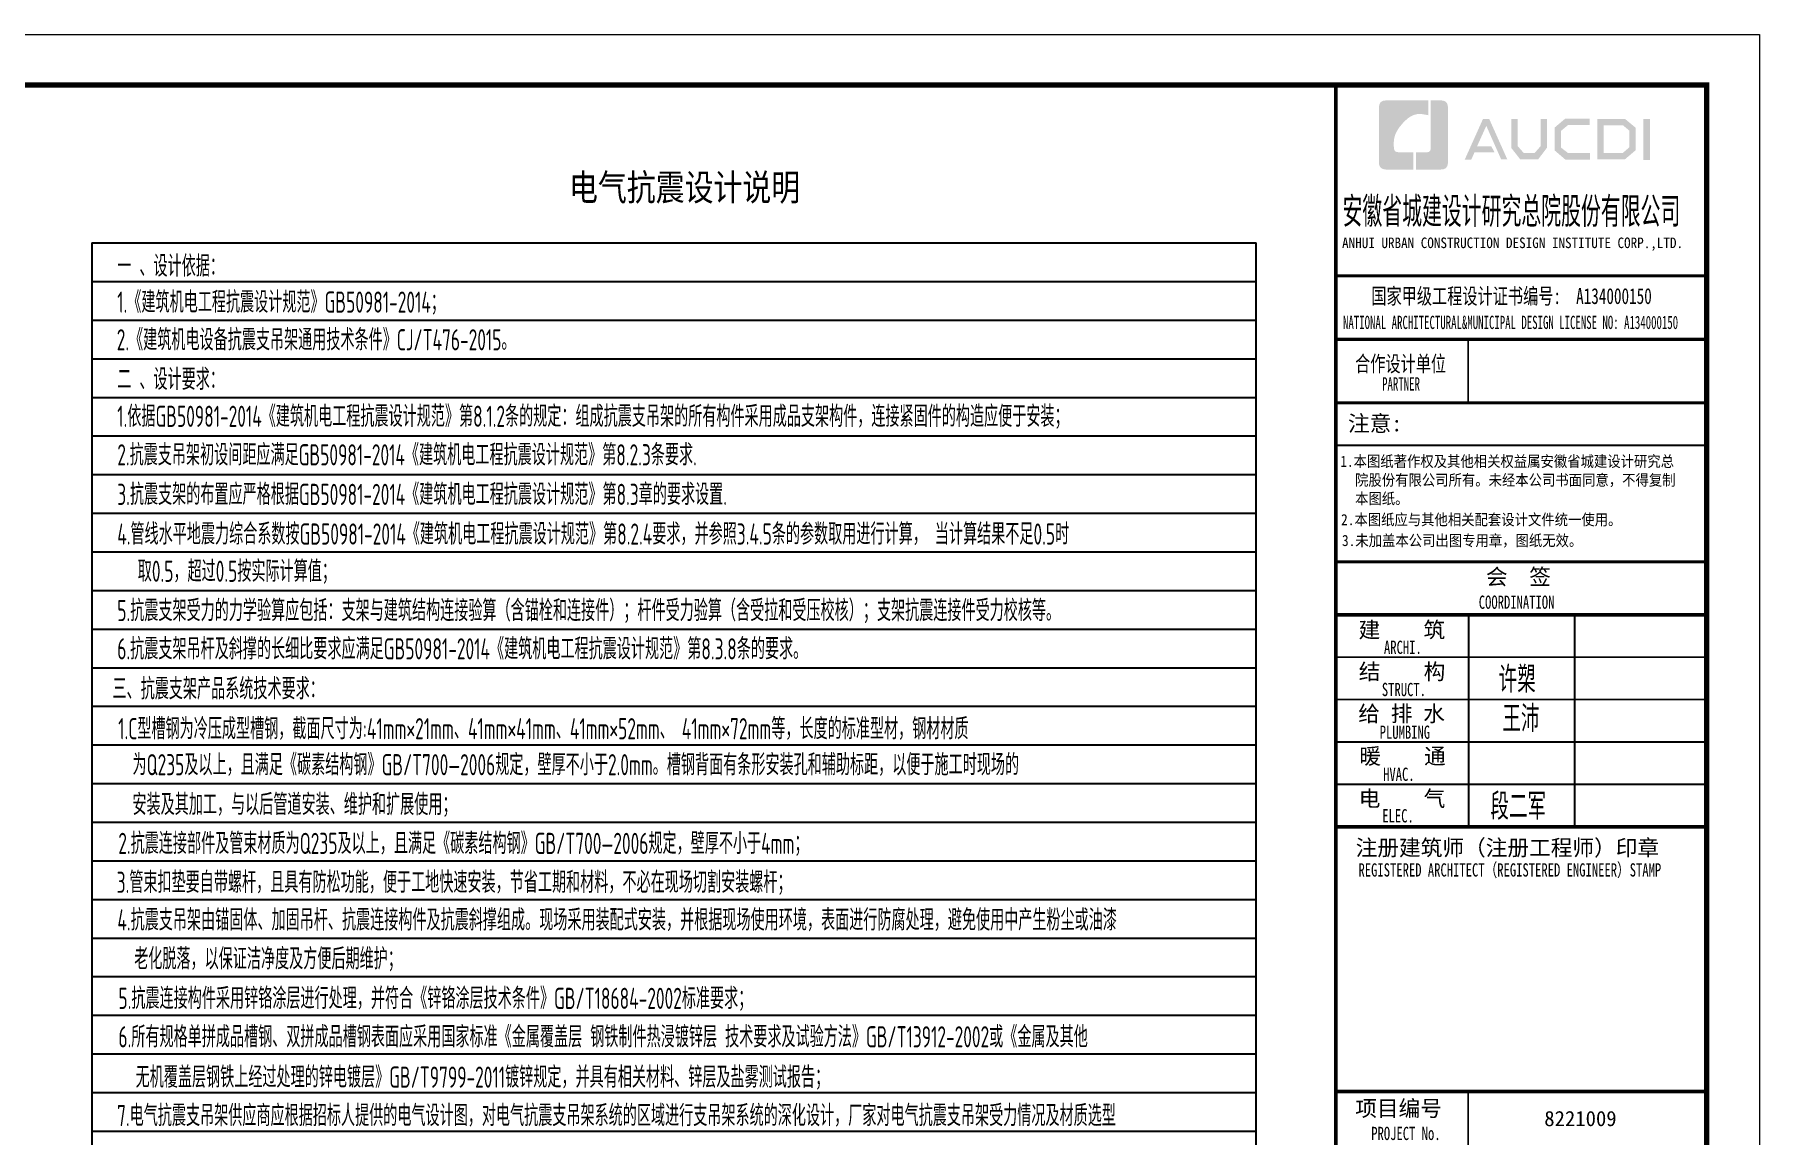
# Model space of a CAD drawing. Extents: x 5031545 to 5313844, y -886381 to -283477.
# Drawn here: x 5147777 to 5180343, y -687010 to -666227 of the extents above; entities that cross this region are included whole.
import ezdxf

# ---------------------------------------------------------------- set-up
doc = ezdxf.new("R2010")
doc.units = 0
doc.header["$LTSCALE"] = 1000
doc.header["$MEASUREMENT"] = 0
doc.layers.get('0').update_dxf_attribs({"linetype": 'CONTINUOUS'})
for name, color, linetype in [('PUB_TITLE', 4, 'CONTINUOUS'), ('TEL_TEXT', 7, 'CONTINUOUS'), ('图签文字', 4, 'CONTINUOUS')]:
    doc.layers.add(name, color=color, linetype=linetype)
doc.layers.add('图框', color=147, linetype='CONTINUOUS', lineweight=20)
doc.layers.add('图签', color=147, linetype='CONTINUOUS', lineweight=18)
doc.styles.add('HT', font='simhei.ttf')
doc.styles.add('ICDA-STYLE2', font='simhei.ttf', dxfattribs={"width": 0.8})
doc.styles.add('TSSD_Dimension', font='gbenor.shx', dxfattribs={"width": 0.7, "bigfont": 'tssdchn.shx'})
doc.styles.add('宋体', font='', dxfattribs={"height": 4})
doc.styles.add('建筑图签-1', font='simhei.ttf', dxfattribs={"width": 0.7})
doc.styles.add('建筑图签-2', font='TXT.shx', dxfattribs={"width": 0.5, "bigfont": 'HZTXT.shx'})
doc.styles.get('宋体').set_extended_font_data('SimSun')

# ---------------------------------------------------------------- blocks, each defined once
blk = doc.blocks.new('院标1')
h = blk.add_hatch(color=150)
h.dxf.hatch_style = 1
h.set_gradient(color1=(33, 113, 253), color2=(33, 113, 253), tint=1, name='INVCURVED')
edge = h.paths.add_edge_path()
edge.add_spline(control_points=[(116373, 648379), (116379, 648379), (116382, 648379), (116391, 648379), (116391, 648379), (116391, 648379), (116616, 648379), (116616, 648379), (116616, 648379), (116616, 648379), (116616, 648054), (116616, 648054), (116616, 648054), (116616, 648054), (116108, 648054), (116108, 648054), (116108, 648054), (116028, 648054), (115963, 648111), (115963, 648199), (115963, 648199), (115963, 648199), (115963, 649215), (115963, 649215), (115963, 649215), (115963, 649295), (116018, 649360), (116108, 649360), (116108, 649360), (116108, 649360), (116897, 649360), (116897, 649360), (116897, 649360), (116897, 649360), (116897, 649080), (116897, 649080), (116897, 649080), (116897, 649080), (116566, 649140), (116356, 648859), (116356, 648859), (116245, 648719), (116240, 648545), (116247, 648466), (116247, 648466), (116254, 648386), (116247, 648466), (116247, 648466), (116247, 648466), (116247, 648466), (116258, 648374), (116373, 648379)], knot_values=[0, 0, 0, 0, 0.071429, 0.071429, 0.071429, 0.107143, 0.142857, 0.142857, 0.142857, 0.178571, 0.214286, 0.214286, 0.214286, 0.25, 0.285714, 0.285714, 0.285714, 0.321429, 0.357143, 0.357143, 0.357143, 0.392857, 0.428571, 0.428571, 0.428571, 0.464286, 0.5, 0.5, 0.5, 0.535714, 0.571429, 0.571429, 0.571429, 0.607143, 0.642857, 0.642857, 0.642857, 0.678571, 0.714286, 0.714286, 0.714286, 0.75, 0.785714, 0.785714, 0.785714, 0.821429, 0.857143, 0.857143, 0.857143, 0.928571, 1, 1, 1, 1], degree=3, periodic=0)
h = blk.add_hatch(color=150)
h.dxf.hatch_style = 1
h.set_gradient(color1=(33, 113, 253), color2=(33, 113, 253), tint=1, name='INVCURVED')
edge = h.paths.add_edge_path()
edge.add_spline(control_points=[(117268, 649215), (117268, 649215), (117268, 648199), (117268, 648199), (117268, 648199), (117268, 648114), (117212, 648054), (117123, 648054), (117123, 648054), (117123, 648054), (116663, 648054), (116663, 648054), (116663, 648054), (116663, 648054), (116663, 648379), (116663, 648379), (116663, 648379), (116663, 648379), (116865, 648379), (116865, 648379), (116865, 648379), (116907, 648379), (116941, 648413), (116941, 648455), (116941, 648455), (116941, 648455), (116941, 649360), (116941, 649360), (116941, 649360), (116941, 649360), (117123, 649360), (117123, 649360), (117123, 649360), (117204, 649360), (117268, 649306), (117268, 649215)], knot_values=[0, 0, 0, 0, 0.1, 0.1, 0.1, 0.15, 0.2, 0.2, 0.2, 0.25, 0.3, 0.3, 0.3, 0.35, 0.4, 0.4, 0.4, 0.45, 0.5, 0.5, 0.5, 0.55, 0.6, 0.6, 0.6, 0.65, 0.7, 0.7, 0.7, 0.75, 0.8, 0.8, 0.8, 0.9, 1, 1, 1, 1], degree=3, periodic=0)
blk = doc.blocks.new('B2-2#-tq1')
at = {"layer": 'PUB_TITLE'}
h = blk.add_hatch(color=147, dxfattribs=at)
h.paths.add_polyline_path([(697553, 826313), (697679, 826313), (697679, 825542), (697553, 825542)])
h.paths.add_polyline_path([(696801, 826196), (696801, 825670), (697161, 825670), (697286, 825777), (697286, 826095), (697165, 826196)], flags=16)
h.paths.add_polyline_path([(696683, 826314), (696683, 825552), (697205, 825552), (697404, 825722), (697404, 826150), (697208, 826314)])
h.paths.add_polyline_path([(696540, 826318), (696540, 826202), (696133, 826202), (696000, 826091), (696000, 825772), (696133, 825669), (696542, 825669), (696542, 825548), (696078, 825548), (695876, 825722), (695876, 826150), (696074, 826318)])
h.paths.add_polyline_path([(695057, 826316), (695177, 826316), (695177, 825805), (695292, 825674), (695502, 825674), (695616, 825805), (695616, 826316), (695730, 826316), (695730, 825768), (695566, 825551), (695228, 825551), (695057, 825770)])
h.paths.add_polyline_path([(694525, 826315), (694642, 826315), (694984, 825550), (694868, 825550), (694587, 826184), (694412, 825796), (694683, 825796), (694744, 825681), (694363, 825681), (694304, 825548), (694181, 825548)])
at = {"layer": '图框'}
for p, q in [((691745, 823354), (698745, 823354)), ((691745, 823354), (698745, 823354)), ((691745, 822154), (698745, 822154))]:
    blk.add_line(p, q, dxfattribs=at)
for points, const_width in [([(691745, 786954), (691745, 826954)], 70), ([(691745, 823354), (698745, 823354)], 60), ([(691745, 822154), (698745, 822154)], 60), ([(691745, 822154), (698745, 822154)], 60), ([(694245, 822154), (694245, 820954)], 35), ([(691745, 820954), (698745, 820954)], 60), ([(691745, 820954), (698745, 820954)], 60), ([(691745, 820154), (698745, 820154)], 35), ([(691754, 817954), (698754, 817954)], 60), ([(691754, 816954), (698754, 816954)], 70), ([(691754, 816954), (698754, 816954)], 70), ([(694254, 816954), (694254, 812954)], 35), ([(696254, 816954), (696254, 812954)], 35), ([(691754, 816154), (698754, 816154)], 35), ([(691754, 815354), (698754, 815354)], 35), ([(691754, 814554), (698754, 814554)], 35), ([(691754, 813754), (698754, 813754)], 35), ([(691754, 812954), (698754, 812954)], 70), ([(691745, 807954), (698745, 807954)], 70), ([(691745, 807954), (698745, 807954)], 70), ([(694245, 803954), (694245, 807954)], 35)]:
    blk.add_lwpolyline(points, dxfattribs=dict(at, const_width=const_width))
blk.add_blockref('院标1', (576596, 177305))
at = {"layer": 'PUB_TITLE', "style": 'HT', "width": 0.88}
for s, p in [('1.本图纸著作权及其他相关权益属安徽省城建设计研究总', (691831, 819747)), ('院股份有限公司所有。未经本公司书面同意，不得复制', (692110, 819393)), ('本图纸。', (692110, 819043)), (' 2.本图纸应与其他相关配套设计文件统一使用。 ', (691720, 818646)), ('3.未加盖本公司出图专用章，图纸无效。', (691863, 818252))]:
    blk.add_text(s, height=210, dxfattribs=at).set_placement(p)
at = {"layer": '图签', "color": 154, "style": '宋体'}
blk.add_text('8221009', height=286.7, dxfattribs=at).set_placement((695682, 807302))
at = {"layer": '图签文字', "color": 7, "style": '建筑图签-1'}
for s, height, width, p in [('安徽省城建设计研究总院股份有限公司', 500, 0.55, (691873, 824331)), ('国家甲级工程设计证书编号:  A134000150', 300, 0.7, (692417, 822821)), ('合作设计单位', 300, 0.7, (692110, 821544))]:
    blk.add_text(s, height=height, dxfattribs=dict(at, width=width)).set_placement(p)
at = {"layer": '图签文字', "linetype": 'Continuous', "style": '建筑图签-1', "width": 0.91}
blk.add_text('ANHUI URBAN CONSTRUCTION DESIGN INSTITUTE CORP.,LTD.', height=200, dxfattribs=at).set_placement((691864, 823876))
at = {"layer": '图签文字', "style": '建筑图签-1'}
for s, width, p in [('NATIONAL ARCHITECTURAL&MUNICIPAL DESIGN LICENSE NO: A134000150', 0.6, (691882, 822349)), ('PARTNER', 0.6, (692620, 821188)), ('COORDINATION', 0.7, (694445, 817067)), ('ARCHI.', 0.7, (692655, 816216)), ('STRUCT.', 0.7, (692615, 815419)), ('PLUMBING', 0.7, (692574, 814613)), ('HVAC.', 0.7, (692639, 813819)), ('ELEC.', 0.7, (692623, 813035)), ('REGISTERED ARCHITECT（REGISTERED ENGINEER）STAMP', 0.7, (692174, 812013)), ('PROJECT No.', 0.7, (692415, 807039, -1799))]:
    blk.add_text(s, height=250, dxfattribs=dict(at, width=width)).set_placement(p)
at = {"layer": '图签文字', "color": 7, "style": '建筑图签-1'}
for s, p in [('注意:', (691976, 820417)), ('会  签', (694580, 817522)), ('建    筑', (692175, 816521)), ('结    构', (692179, 815733)), ('给 排 水', (692170, 814939)), ('暖    通', (692188, 814136)), ('电    气', (692179, 813336)), ('注册建筑师（注册工程师）印章', (692121, 812408)), ('项目编号', (692113, 807487))]:
    blk.add_text(s, height=300, dxfattribs=at).set_placement(p)
at = {"layer": '图签文字', "color": 1, "style": '建筑图签-2', "width": 0.7}
for s, p in [('许槊', (694820, 815482)), ('王沛', (694891, 814741)), ('段二军', (694666, 813086))]:
    blk.add_text(s, height=500, dxfattribs=at).set_placement(p)

msp = doc.modelspace()

# ---------------------------------------------------------------- linework, layer by layer
at = {"layer": 'TEL_TEXT'}
for points in [[(5148856.3, -670160.4), (5148856.3, -705420.8), (5170840.8, -705420.8), (5170840.8, -670160.4)], [(5148856.3, -670160.4), (5170840.8, -670160.4)], [(5148856.3, -670889.4), (5170840.8, -670889.4)], [(5148856.3, -671618.4), (5170840.8, -671618.4)], [(5148856.3, -672347.4), (5170840.8, -672347.4)], [(5148856.3, -673076.4), (5170840.8, -673076.4)], [(5148856.3, -673805.4), (5170840.8, -673805.4)], [(5148856.3, -674534.4), (5170840.8, -674534.4)], [(5148856.3, -674534.4), (5170840.8, -674534.4)], [(5148856.3, -675263.4), (5170840.8, -675263.4)], [(5148856.3, -675992.4), (5170840.8, -675992.4)], [(5148856.3, -676721.4), (5170840.8, -676721.4)], [(5148856.3, -677450.4), (5170840.8, -677450.4)], [(5148856.3, -678179.4), (5170840.8, -678179.4)], [(5148856.3, -678908.4), (5170840.8, -678908.4)], [(5148856.3, -679637.4), (5170840.8, -679637.4)], [(5148856.3, -680366.4), (5170840.8, -680366.4)], [(5148856.3, -681095.4), (5170840.8, -681095.4)], [(5148856.3, -681824.4), (5170840.8, -681824.4)], [(5148856.3, -682553.4), (5170840.8, -682553.4)], [(5148856.3, -683282.4), (5170840.8, -683282.4)], [(5148856.3, -684011.4), (5170840.8, -684011.4)], [(5148856.3, -684740.4), (5170840.8, -684740.4)], [(5148856.3, -684740.4), (5170840.8, -684740.4)], [(5148856.3, -685469.4), (5170840.8, -685469.4)], [(5148856.3, -686198.4), (5170840.8, -686198.4)], [(5148856.3, -686927.4), (5170840.8, -686927.4)]]:
    msp.add_lwpolyline(points, dxfattribs=at)
at = {"layer": '图框'}
msp.add_lwpolyline([(5120943.5, -666226.8), (5180343.3, -666226.8), (5180343.3, -708181), (5120943.5, -708181)], close=True, dxfattribs=at)
at = {"layer": '图框', "const_width": 100}
msp.add_lwpolyline([(5123443.5, -707181), (5179343.5, -707181), (5179343.5, -667181), (5123443.5, -667181)], close=True, dxfattribs=at)

# ---------------------------------------------------------------- block references
at = {"layer": '图框'}
msp.add_blockref('B2-2#-tq1', (4480598.4, -1494135.1), dxfattribs=at)

# ---------------------------------------------------------------- texts
at = {"layer": 'TEL_TEXT', "color": 4, "style": 'ICDA-STYLE2', "width": 0.8}
msp.add_text('电气抗震设计说明', height=500, dxfattribs=at).set_placement((5157867.7, -669362.3))
at = {"layer": 'TEL_TEXT', "style": 'TSSD_Dimension', "width": 0.7}
for s, p in [('一 、设计依据：', (5149339.5, -670797.3)), ('1.《建筑机电工程抗震设计规范》GB50981-2014；', (5149339.5, -671478.6)), ('2.《建筑机电设备抗震支吊架通用技术条件》CJ/T476-2015。', (5149329.4, -672189.6)), ('二 、设计要求：', (5149339.5, -672935.2)), ('1.依据GB50981-2014《建筑机电工程抗震设计规范》第8.1.2条的规定：组成抗震支吊架的所有构件采用成品支架构件，连接紧固件的构造应便于安装；', (5149339.5, -673633.9)), ('2.抗震支吊架初设间距应满足GB50981-2014《建筑机电工程抗震设计规范》第8.2.3条要求.', (5149339.5, -674361.3)), ('3.抗震支架的布置应严格根据GB50981-2014《建筑机电工程抗震设计规范》第8.3章的要求设置.', (5149339.5, -675108)), ('4.管线水平地震力综合系数按GB50981-2014《建筑机电工程抗震设计规范》第8.2.4要求，并参照3.4.5条的参数取用进行计算， 当计算结果不足0.5时', (5149339.5, -675856.5)), ('取0.5，超过0.5按实际计算值；', (5149726.6, -676558.9)), ('5.抗震支架受力的力学验算应包括：支架与建筑结构连接验算（含锚栓和连接件）；杆件受力验算（含受拉和受压校核）；支架抗震连接件受力校核等。', (5149339.5, -677301.2)), ('6.抗震支架吊杆及斜撑的长细比要求应满足GB50981-2014《建筑机电工程抗震设计规范》第8.3.8条的要求。', (5149339.5, -678023.9)), ('三、抗震支架产品系统技术要求：', (5149249.3, -678778.1)), ('  1.C型槽钢为冷压成型槽钢，截面尺寸为:41mm×21mm、41mm×41mm、41mm×52mm、 41mm×72mm等，长度的标准型材，钢材材质', (5149054, -679531.1)), ('为Q235及以上，且满足《碳素结构钢》GB/T700—2006规定，壁厚不小于2.0mm。槽钢背面有条形安装孔和辅助标距，以便于施工时现场的', (5149626.2, -680210.8)), ('安装及其加工，与以后管道安装、维护和扩展使用；', (5149626.2, -680961.9)), ('  2.抗震连接部件及管束材质为Q235及以上，且满足《碳素结构钢》GB/T700—2006规定，壁厚不小于4mm；', (5149055.1, -681696)), ('3.管束扣垫要自带螺杆，且具有防松功能，便于工地快速安装，节省工期和材料，不必在现场切割安装螺杆；', (5149328.9, -682430.5)), ('4.抗震支吊架由锚固体、加固吊杆、抗震连接构件及抗震斜撑组成。现场采用装配式安装，并根据现场使用环境，表面进行防腐处理，避免使用中产生粉尘或油漆', (5149341.9, -683141.2)), ('老化脱落，以保证洁净度及方便后期维护；', (5149658.5, -683874.9)), ('5.抗震连接构件采用锌铬涂层进行处理，并符合《锌铬涂层技术条件》GB/T18684-2002标准要求；', (5149361.8, -684621.3)), ('6.所有规格单拼成品槽钢、双拼成品槽钢表面应采用国家标准《金属覆盖层 钢铁制件热浸镀锌层 技术要求及试验方法》GB/T13912-2002或《金属及其他', (5149361.8, -685347.5)), ('无机覆盖层钢铁上经过处理的锌电镀层》GB/T9799-2011镀锌规定，并具有相关材料、锌层及盐雾测试报告；', (5149685.8, -686108.5)), ('7.电气抗震支吊架供应商应根据招标人提供的电气设计图，对电气抗震支吊架系统的区域进行支吊架系统的深化设计，厂家对电气抗震支吊架受力情况及材质选型', (5149335.7, -686833.7))]:
    msp.add_text(s, height=400, dxfattribs=at).set_placement(p)

doc.saveas('drawing.dxf')
